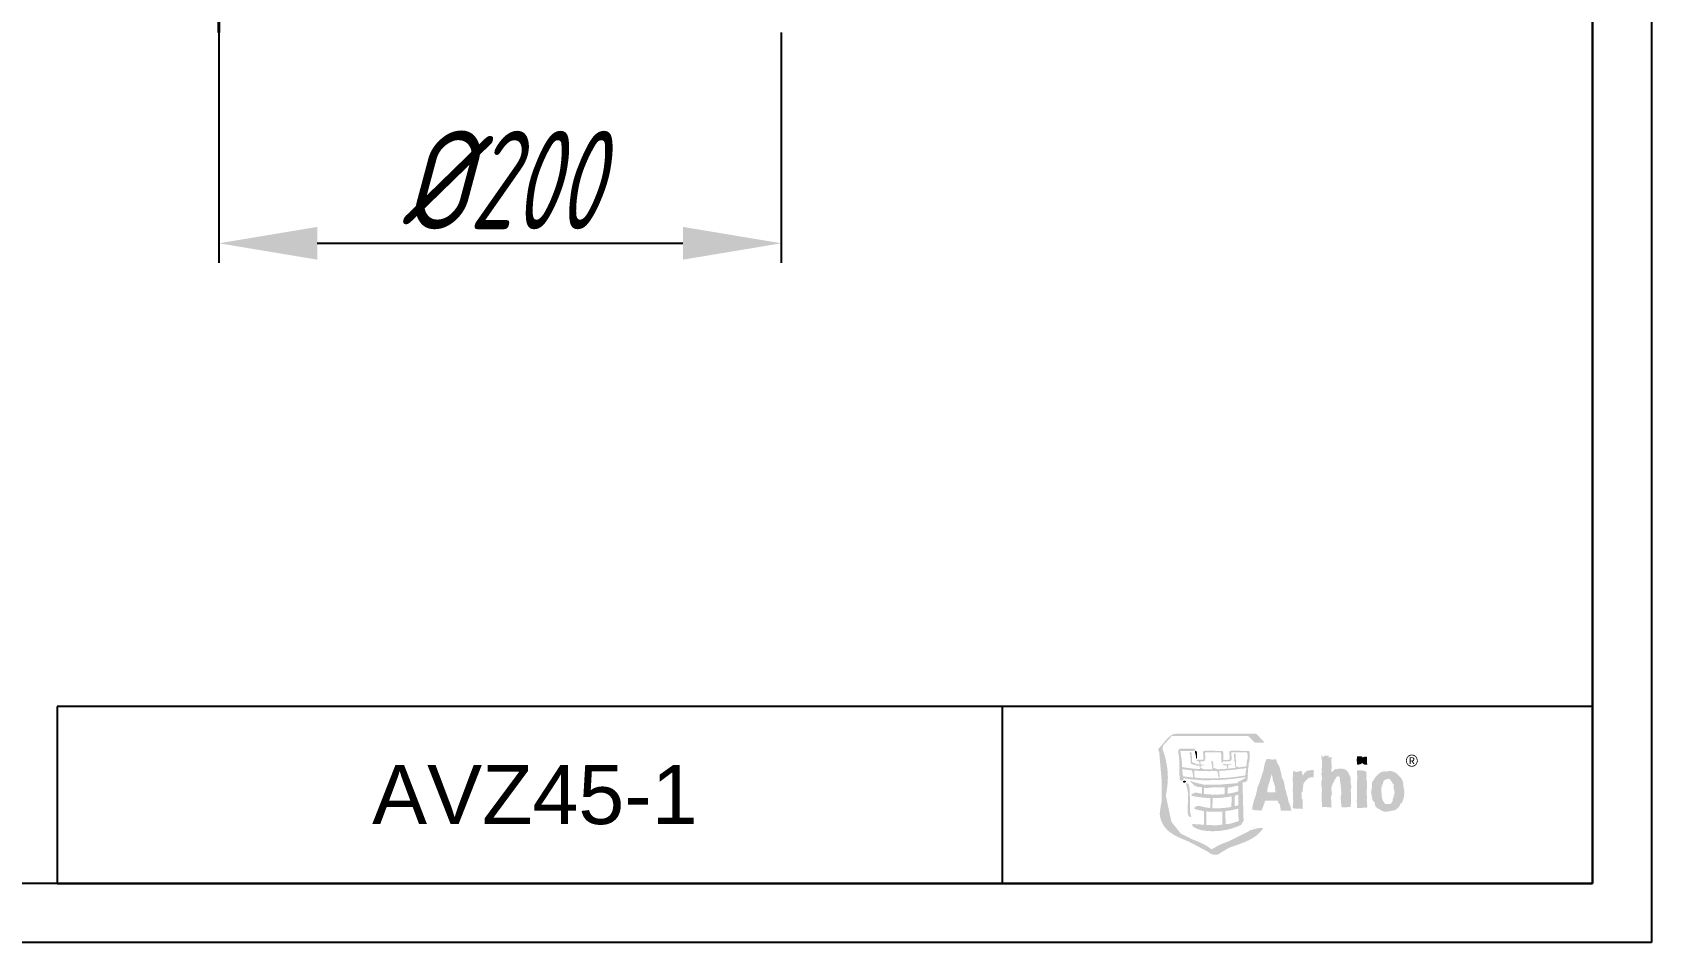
# Model space of a CAD drawing. Header units: millimetres. Extents: x 1054 to 1936, y 80 to 1327.
# Drawn here: x 1360 to 1936, y 80 to 404 of the extents above; entities that cross this region are included whole.
import ezdxf

# ---------------------------------------------------------------- set-up
doc = ezdxf.new("R2010")
doc.units = ezdxf.units.MM
for name, color, linetype, lineweight in [('архио', 252, 'Continuous', 40), ('Размеры', 5, 'Continuous', 9), ('Размеры и Текст', 185, 'Continuous', 9)]:
    doc.layers.add(name, color=color, linetype=linetype, lineweight=lineweight)
doc.styles.add('H100', font='ARIAL.TTF', dxfattribs={"height": 100})
doc.styles.add('SIMPLEX', font='', dxfattribs={"width": 0.8, "oblique": 15})
doc.styles.add('Размер', font='ARIAL.TTF')
doc.styles.get('SIMPLEX').set_extended_font_data('GOST 2.304-81')
doc.dimstyles.new('1K10', dxfattribs={"dimscale": 10, "dimtxt": 3.5, "dimasz": 3.5, "dimexe": 0.7, "dimexo": 0, "dimgap": 0.5, "dimtad": 1, "dimdec": 0, "dimtxsty": 'SIMPLEX', "dimcen": 3.5, "dimadec": 0, "dimazin": 2, "dimtfac": 1, "dimtdec": 0, "dimtmove": 0, "dimatfit": 3, "dimldrblk": 'OPEN', "dimfxl": 1, "dimtolj": 1, "dimtzin": 0, "dimarcsym": 0})

# ---------------------------------------------------------------- blocks, each defined once
blk = doc.blocks.new('*D9')
at = {"layer": 'Defpoints', "color": 0, "transparency": 16777216}
for p in [(1426.04, 403.78), (1626.04, 403.78), (1626.04, 328.78)]:
    blk.add_point(p, dxfattribs=at)
at = {"layer": 'Размеры и Текст', "color": 0, "lineweight": -2, "transparency": 16777216}
for p, q in [((1426.04, 403.78), (1426.04, 321.78)), ((1626.04, 403.78), (1626.04, 321.78)), ((1461.04, 328.78), (1591.04, 328.78))]:
    blk.add_line(p, q, dxfattribs=at)
at = {"layer": 'Размеры и Текст', "color": 0, "transparency": 16777216}
for points in [[(1461.04, 334.61), (1461.04, 322.95), (1426.04, 328.78)], [(1591.04, 334.61), (1591.04, 322.95), (1626.04, 328.78)]]:
    blk.add_solid(points, dxfattribs=at)
at = {"layer": 'Размеры и Текст', "color": 0, "transparency": 16777216, "insert": (1526.04, 351.28), "char_height": 35, "attachment_point": 5, "style": 'SIMPLEX'}
blk.add_mtext('\\A1;{\\fISOCPEUR|b0|i0|c0|p34;%%C}200', dxfattribs=at)
blk = doc.blocks.new('_OPEN')
at = {"color": 0, "linetype": 'ByBlock'}
for p, q in [((-1, 0.167), (0, 0)), ((0, 0), (-1, -0.167)), ((0, 0), (-1, 0))]:
    blk.add_line(p, q, dxfattribs=at)

msp = doc.modelspace()

# ---------------------------------------------------------------- hatches: boundary and pattern name
h = msp.add_hatch(color=256)
edge = h.paths.add_edge_path()
edge.add_arc((1703.36, 142.95), 59.32, 347.70222, 349.82864, ccw=False)
edge.add_arc((1789.08, 123.67), 28.54, 166.54655, 175.66575)
edge.add_arc((1769.66, 126.6), 9.07, 184.88852, 231.81863)
edge.add_arc((1774.02, 132.64), 16.52, 232.88196, 245.48546)
edge.add_arc((1791.26, 169.89), 57.56, 245.25766, 249.06788)
edge.add_arc((1752.1, 67.14), 52.4, 64.53666, 69.21386, ccw=False)
edge.add_arc((1768.12, 100.63), 15.27, 49.42816, 64.77594, ccw=False)
edge.add_arc((1778.42, 112.37), 0.395, 200.32478, 218.00876)
edge.add_arc((1778.71, 112.59), 0.75, 217.69757, 228.54521)
edge.add_arc((1779.3, 113.27), 1.66, 228.85195, 241.61923)
edge.add_arc((1780.24, 114.71), 3.37, 239.1243, 255.0492)
edge.add_arc((1780.5, 115.79), 4.48, 255.46488, 271.34923)
edge.add_arc((1780.6, 113.31), 2, 270.08133, 305.31321)
edge.add_arc((1791.83, 99.03), 16.17, 119.15724, 128.52411, ccw=False)
edge.add_arc((1793.02, 96.34), 19.1, 115.08311, 118.34681, ccw=False)
edge.add_arc((1788.48, 105.85), 8.56, 111.56358, 114.55108, ccw=False)
edge.add_arc((1769.67, 152.5), 41.74, 292.04139, 292.16711)
edge.add_arc((1759.38, 178.13), 69.35, 292.04966, 292.32905)
edge.add_arc((1784.48, 116.89), 3.17, 293.18032, 294.58186)
edge.add_arc((1909.61, -248.07), 382.66, 108.80144, 108.87811, ccw=False)
edge.add_arc((1766.2, 175.31), 64.35, 288.18321, 292.49998)
edge.add_arc((1783.56, 134.04), 19.59, 291.79504, 305.98911)
edge.add_arc((1787.8, 127.08), 11.48, 309.28041, 326.71368)
edge.add_arc((1796.08, 104.56), 16.28, 85.36117, 91.01574)
edge.add_arc((1795.38, 132.79), 11.97, 261.15618, 271.97909, ccw=False)
edge.add_arc((1789.2, 124.09), 5.34, 310.6512, 324.25422, ccw=False)
edge.add_arc((1806.71, 104.11), 21.21, 131.3743, 132.60764)
edge.add_arc((1783.77, 129.37), 12.91, 293.74866, 311.63908, ccw=False)
edge.add_arc((1772.07, 155.7), 41.71, 288.26018, 293.88761, ccw=False)
edge.add_arc((1810.17, 43.19), 77.07, 108.94313, 110.44718)
edge.add_arc((1790.71, 96.34), 20.48, 111.4003, 124.51729)
edge.add_arc((1768.99, 100.68), 16.11, 51.09508, 65.06902)
edge.add_arc((1752.45, 65.59), 54.9, 64.85299, 69.12952)
edge.add_arc((1792.59, 170.64), 57.56, 245.24489, 249.05494, ccw=False)
edge.add_arc((1775.34, 133.4), 16.52, 232.87031, 245.4725, ccw=False)
edge.add_arc((1770.98, 127.36), 9.07, 184.88732, 231.80698, ccw=False)
edge.add_arc((1804.17, 123.54), 42.34, 167.86548, 175.87656, ccw=False)
edge.add_arc((1735.75, 138.78), 27.76, 346.8094, 381.34265)
edge.add_arc((1762.61, 149.36), 1.12, 137.08112, 205.32532, ccw=False)
edge.add_arc((1754.3, 157.54), 10.55, 315.28413, 317.54234)
edge.add_arc((12020.02, -9145.27), 13843.23, 137.809315, 137.817287, ccw=False)
edge.add_arc((-6511.43, 7652.72), 11168.5, 317.808603, 317.820845)
edge.add_line((1764.98, 153.61), (1791.94, 153.61))
edge.add_line((1791.94, 153.61), (1792.07, 153.6))
edge.add_arc((1733.51, 96.01), 82.14, 43.35467, 44.52065, ccw=False)
edge.add_arc((1852.96, 208.79), 82.14, 223.35467, 224.52065)
edge.add_line((1794.39, 151.2), (1797.9, 151.2))
edge.add_arc((1820.39, 173.33), 31.55, 223.11148, 224.54904, ccw=False)
edge.add_arc((1864.88, 214.53), 92.19, 221.53839, 222.90462, ccw=False)
edge.add_arc((1382.3, -215.91), 554.46, 41.7639, 41.79385)
edge.add_arc((1795.13, 153.1), 0.755, 42.69214, 55.25679)
edge.add_arc((1791.07, 149.7), 6.03, 41.83716, 46.63046)
edge.add_arc((1794.04, 152.91), 1.65, 45.28993, 58.82211)
edge.add_arc((1794.69, 153.97), 0.407, 59.48745, 81.87043)
edge.add_arc((1794.3, 136.64), 17.74, 88.56393, 91.40752)
edge.add_line((1793.87, 154.37), (1780.79, 154.37))
edge.add_line((1780.79, 154.37), (1766.46, 154.36))
edge.add_arc((1766.83, 150.39), 3.98, 95.20449, 110.34317)
edge.add_arc((2052.25, -105.74), 387.02, 137.77127, 137.82094, ccw=False)
edge.add_line((1765.67, 154.37), (1765.16, 154.08))
edge.add_arc((-894.18, 4761.63), 5319.92, 299.98223, 299.99223, ccw=False)
edge.add_line((1764.35, 153.61), (1764.47, 153.61))
edge.add_arc((1768.96, 147.2), 7.83, 124.94315, 137.74026)
edge.add_arc((1782.72, 134.58), 26.5, 137.56162, 141.48989)
edge.add_arc((1747.01, 162.79), 19.01, 315.65633, 321.95723, ccw=False)
edge.add_arc((1762.79, 147.14), 3.22, 132.71131, 141.16154)
edge.add_arc((1760.85, 148.71), 0.732, 141.56664, 171.27386)
edge.add_arc((1761.18, 148.73), 1.05, 175.46003, 201.27594)
edge.add_arc((1768.16, 151.34), 8.5, 200.54334, 204.46104)
edge.add_arc((1737.97, 138.51), 24.31, 16.90425, 22.51863, ccw=False)
edge.add_arc((1734.1, 137.91), 28.19, -11.13046, 15.76872, ccw=False)
h = msp.add_hatch(color=256)
h.paths.add_polyline_path([(1768.6, 142.49, -0.074124), (1768.71, 142.49, 0.028962), (1775.03, 141.77), (1774.9, 141.92), (1774.84, 142.98), (1774.35, 142.98), (1773.18, 143.22), (1771.97, 143.56), (1771.69, 143.87), (1771.58, 145.83), (1771.44, 146.82), (1771.33, 147.29), (1771.17, 147.76), (1771.9, 147.76), (1772.08, 146.04), (1772.04, 144.34), (1772.56, 144.07), (1773.14, 143.82), (1774.3, 143.47), (1774.8, 143.41), (1774.73, 143.94), (1774.66, 144.26), (1774.58, 144.5), (1774.3, 144.49), (1773.76, 144.74), (1773.73, 145.02), (1773.94, 145.14), (1774.71, 145.1), (1775.63, 145.08), (1775.98, 145.2), (1776.21, 145.47), (1776.15, 146.4), (1776, 147.81), (1776.09, 148.13), (1776.34, 148.21), (1776.98, 148.35), (1778.67, 148.37), (1780.34, 148.27), (1783.08, 148.17), (1783.25, 147.48), (1783.27, 146.26), (1783.2, 145.08), (1784.96, 145.08), (1785.32, 145.2), (1785.55, 145.47), (1785.48, 146.4), (1785.34, 147.81), (1785.42, 148.13), (1785.67, 148.21), (1786.32, 148.35), (1788, 148.37), (1789.67, 148.27), (1792.42, 148.17), (1792.58, 147.48), (1792.6, 146.26), (1792.48, 144.17), (1792.26, 144.08, -0.040883), (1792.29, 143.51), (1792.24, 143), (1792.01, 141.68), (1791.93, 140.09), (1791.91, 139.61, -0.327709), (1792, 139.47, -0.098794), (1791.97, 139.37, -0.061229), (1791.89, 139.27), (1791.87, 138.61), (1791.8, 138.06), (1791.7, 137.68), (1791.51, 137.43), (1791.26, 137.29), (1790.68, 137.13), (1789.94, 137), (1790.06, 136.85, -0.000169), (1790.18, 132.74, -0.000336), (1790.26, 129.91, -0.00067), (1790.28, 128.98, -0.001326), (1790.29, 128.72, -0.0026), (1790.29, 128.65), (1790.29, 128.63), (1790.29, 125.49, 0.000227), (1790.43, 124.05, -0.000531), (1790.57, 123.69), (1789.58, 121.94), (1789.48, 121.89, -0.155779), (1775.3, 120.08, -0.068645), (1773.1, 120.94, -0.059092), (1772.39, 121.44), (1772.27, 121.55), (1772.26, 122.25), (1772.67, 122.23), (1776.37, 122.01), (1776.41, 126.84, -0.036867), (1773.31, 127.52, -0.045573), (1773.11, 127.59, -0.072028), (1772.98, 127.68, -0.227731), (1772.9, 127.89, -0.090302), (1772.93, 128, -0.058066), (1773.01, 128.11, -0.06748), (1773.26, 128.33, -0.080075), (1773.98, 128.66, -0.049629), (1774.35, 128.73, -0.09146), (1774.66, 128.71, 0.048779), (1778.59, 127.95), (1778.66, 131.48, -0.042806), (1772.26, 132.22, -0.044253), (1772.06, 132.27, -0.073811), (1771.93, 132.35, -0.251992), (1771.85, 132.53, -0.093195), (1771.88, 132.63, -0.065637), (1771.97, 132.76, -0.058615), (1772.21, 132.96, -0.071668), (1772.93, 133.32, -0.044358), (1773.3, 133.41, -0.084534), (1773.61, 133.41, 0.014405), (1775.63, 133.06), (1775.64, 135.31), (1775.44, 135.34), (1774.15, 135.42), (1772.84, 136.01), (1772.69, 136.19), (1772.55, 136.34), (1772.24, 136.68), (1771.86, 136.97), (1771.49, 137.21), (1771.61, 137.37), (1771.76, 137.43), (1772.09, 137.37), (1772.46, 137.21), (1772.84, 137.09), (1776.65, 136.19), (1782.52, 136.31), (1788.1, 136.8), (1788.51, 137.06), (1788.51, 137.32), (1789.1, 137.6), (1789.28, 137.55), (1790.02, 138.02), (1791.01, 138.61), (1791.04, 138.94, -0.044716), (1777.32, 137.85), (1777.13, 137.82), (1775.74, 137.82), (1774.96, 137.93, -0.025947), (1769, 138.54), (1769.03, 138.3), (1768.95, 137.95), (1768.66, 137.73), (1768.09, 137.73), (1767.86, 137.83), (1767.74, 138.07), (1767.59, 140.05), (1767.59, 142.08), (1767.51, 146.1), (1767.41, 146.65), (1767.26, 147.18), (1767.14, 148.31), (1767.36, 148.44), (1767.45, 148.64), (1767.51, 148.88), (1767.7, 149.06), (1772.94, 149.11), (1773.19, 148.88), (1773.19, 148.62), (1773.03, 148.39), (1772.76, 148.19), (1767.93, 148.19), (1768.09, 147.18), (1768.26, 146.2), (1768.49, 144.19)])
h.paths.add_polyline_path([(1781.77, 138.54), (1781.81, 138.67), (1781.93, 139.3), (1781.87, 139.82), (1781.83, 140.68), (1781.68, 141.05), (1781.57, 141.13, 0.02601), (1789.89, 141.97), (1790.41, 141.97), (1790.89, 142.07), (1791.17, 142.18), (1791.38, 142.22), (1791.37, 142.1), (1791.14, 140.36), (1791.08, 139.53, -0.029458)], flags=16)
h.paths.add_polyline_path([(1788.45, 135.95), (1788.51, 135.81), (1788.51, 133.86), (1788.45, 133.84, -0.036386), (1784.78, 133.03), (1784.85, 135.31), (1785.67, 135.3)], flags=16)
h.paths.add_polyline_path([(1788.93, 142.42), (1788.58, 142.5), (1788.14, 142.66), (1787.73, 142.82), (1787.76, 143.88), (1787.56, 147.29), (1786.99, 147.29), (1787.18, 144.66), (1787.27, 144.37), (1787.37, 143.75), (1787.46, 142.53), (1787.67, 142.34), (1787.92, 142.28, -0.00954), (1784.86, 141.95), (1784.89, 142.02), (1785.02, 142.38), (1784.96, 142.68), (1784.92, 143.12), (1785.83, 143.28), (1786.5, 143.5), (1784.5, 143.5), (1784.4, 143.54), (1784.34, 143.5), (1784.23, 143.5), (1783.62, 143.64), (1783.31, 143.66), (1783.06, 143.5), (1783.25, 143.26), (1783.85, 143.09), (1784.3, 143.1), (1784.4, 142.88), (1784.62, 142.28), (1784.67, 141.94, -0.010797), (1781.49, 141.73), (1780.74, 141.89), (1780.16, 142.06), (1779.64, 142.24), (1779.68, 143.41), (1779.5, 144.59), (1778.77, 144.59), (1778.93, 144.27), (1779.04, 143.94), (1779.18, 143.27), (1779.3, 141.92), (1779.57, 141.71), (1779.71, 141.68, -0.012603), (1776.42, 141.71), (1775.85, 141.89), (1775.47, 142.06), (1775.13, 142.24), (1775.14, 142.98), (1775.49, 142.98), (1776.11, 143.13), (1776.73, 143.42), (1775.52, 143.33), (1775.15, 143.37), (1775.16, 143.4), (1775.04, 144.53), (1775.73, 144.53), (1776.09, 144.55), (1776.5, 144.74), (1776.71, 145.02), (1776.82, 145.35), (1776.84, 145.77), (1776.82, 146.2), (1776.73, 147.09), (1776.79, 147.81), (1779.54, 147.74), (1782.29, 147.76), (1782.44, 147.3), (1782.52, 146.83), (1782.54, 145.88), (1782.56, 144.94), (1782.73, 143.99), (1783.14, 144.17), (1783.17, 144.53), (1785.07, 144.53), (1785.42, 144.55), (1785.84, 144.74), (1786.05, 145.02), (1786.15, 145.35), (1786.17, 145.77), (1786.15, 146.2), (1786.07, 147.09), (1786.13, 147.81), (1788.88, 147.74), (1791.63, 147.76), (1791.77, 147.3), (1791.86, 146.83), (1791.88, 145.88), (1791.89, 145.25), (1791.67, 145.25), (1791.43, 142.8, -0.007297)], flags=16)
h.paths.add_polyline_path([(1788.51, 132.68), (1788.51, 128.9, -0.009977), (1787.25, 128.59), (1787.33, 132.36, 0.010834)], flags=16)
h.paths.add_polyline_path([(1786.18, 132.11), (1786.11, 128.37), (1786.11, 128.35, -0.062015), (1779.35, 127.89), (1779.42, 131.47, 0.051735)], flags=16)
h.paths.add_polyline_path([(1783.71, 135.32), (1783.64, 132.88, -0.056424), (1776.38, 132.96), (1776.4, 135.18), (1777.21, 135.05), (1779.92, 135.32), (1782.77, 135.32)], flags=16)
h.paths.add_polyline_path([(1781.58, 138.53, -0.030639), (1773.72, 138.66), (1773.57, 138.7), (1772.93, 138.92), (1772.98, 140.28), (1772.82, 141.28, 0.031686), (1781.14, 141.11), (1781.14, 140.84), (1781.31, 140.17), (1781.54, 139.12)], flags=16)
h.paths.add_polyline_path([(1788.51, 127.73), (1788.51, 126.82, 0.005048), (1788.59, 125.02, 0.006907), (1788.69, 124.17, -0.00011), (1788.77, 123.47, -0.000702), (1788.46, 123.29, 0.000511), (1788.25, 123.17, 0.001188), (1788.2, 123.14), (1788.19, 123.13), (1788.15, 123.12, -0.001047), (1788.08, 123.09, -0.00051), (1787.81, 123.01, -0.000222), (1786.97, 122.75), (1786.53, 122.62, 0.00004), (1786.14, 122.5, 0.000208), (1785.85, 122.41, 0.000359), (1785.79, 122.39), (1785.77, 122.38, -0.000296), (1785.72, 122.38, -0.000097), (1785.61, 122.36, 0.000588), (1784.03, 122.18), (1783.97, 126.84, 0.03222)], flags=16)
h.paths.add_polyline_path([(1782.84, 126.72), (1782.9, 122.05), (1780.54, 121.77), (1780.52, 121.77, 0.000105), (1780.47, 121.77, 0.000092), (1780.26, 121.78, 0.000114), (1779.5, 121.83, 0.0003), (1777.13, 121.97), (1777.17, 126.75, 0.05073)], flags=16)
h.paths.add_polyline_path([(1772.49, 138.77, -0.017018), (1768.89, 139.26), (1768.82, 139.78), (1768.68, 141.24), (1768.64, 141.79, 0.015445), (1772.03, 141.35), (1772.06, 141.29), (1772.2, 140.91), (1772.37, 140.12)], flags=16)
for points in [[(1773.82, 147.74), (1773.67, 148.11), (1773.3, 148.37), (1773.13, 148.17), (1773.13, 147.89), (1773.3, 147.22), (1773.53, 146.16), (1773.61, 145.06), (1773.8, 145.71), (1773.92, 146.34), (1773.86, 146.87)], [(1769.53, 136.97), (1769.8, 137.13), (1769.9, 137.23), (1769.9, 137.39), (1769.65, 137.64), (1769.26, 137.68), (1768.95, 137.53), (1768.92, 137.15), (1769.19, 136.97)], [(1770.44, 134.61), (1770.61, 133.61), (1770.69, 132.52), (1770.65, 130.14), (1770.55, 127.72), (1770.63, 125.47), (1770.88, 125.19), (1771.15, 124.92), (1771.46, 124.76), (1771.86, 124.84), (1771.71, 125.33), (1771.55, 125.83), (1771.4, 126.87), (1771.34, 128.21), (1771.32, 129.76), (1771.34, 131.42), (1771.26, 134.49), (1771.09, 135.69), (1770.82, 136.52), (1770.26, 136.78), (1770.03, 136.66), (1769.97, 136.46), (1770.22, 135.54)]]:
    msp.add_hatch(color=256).paths.add_polyline_path(points)
h = msp.add_hatch(color=256)
edge = h.paths.add_edge_path()
edge.add_arc((1852.17, 114.9), 60.14, 164.32548, 166.98202)
edge.add_arc((1796.54, 128.09), 2.98, 173.09887, 176.87903)
edge.add_arc((1788.1, 128.57), 5.47, 351.05608, 356.70485, ccw=False)
edge.add_arc((1791.72, 128), 1.81, 342.14776, 350.7922, ccw=False)
edge.add_arc((1792.79, 127.65), 0.679, 323.88847, 343.21737, ccw=False)
edge.add_arc((1791.81, 91.01), 36.27, 85.62101, 87.58881, ccw=False)
edge.add_arc((1797.4, 163.93), 36.87, 265.62093, 267.65749)
edge.add_arc((1795.84, 123.35), 3.74, 84.19236, 89.18996, ccw=False)
edge.add_arc((1796.57, 130.58), 3.53, 264.23415, 268.27883)
edge.add_arc((1796.5, 127.89), 0.832, 267.76264, 282.75924)
edge.add_arc((1796.57, 127.49), 0.425, 285.8618, 343.13464)
edge.add_arc((1819.35, 119.36), 23.77, 158.40237, 160.30848, ccw=False)
edge.add_arc((1761.01, 142.37), 38.94, 338.50985, 340.73777)
edge.add_arc((1789.1, 132.56), 9.2, 340.73686, 344.88282)
edge.add_arc((1796.27, 130.69), 1.79, 342.82441, 357.41553)
edge.add_line((1798.05, 130.61), (1800.06, 130.61))
edge.add_arc((1799.47, 100.22), 30.4, 86.20869, 88.86933, ccw=False)
edge.add_line((1801.48, 130.55), (1802.62, 130.55))
edge.add_arc((1804.22, 130.57), 1.6, 180.95125, 235.33032)
edge.add_arc((1810.96, 130.13), 7.7, 186.50401, 193.37046)
edge.add_arc((1786.63, 124.71), 17.23, 7.77484, 12.20794, ccw=False)
edge.add_line((1803.7, 127.04), (1807.48, 127.04))
edge.add_line((1807.48, 127.04), (1807.75, 126.86))
edge.add_arc((1808.66, 128.02), 1.48, 168.23767, 232.08622, ccw=False)
edge.add_arc((1801.44, 126.21), 6.15, 20.14727, 26.86765)
edge.add_arc((1820.73, 135.61), 15.32, 202.79169, 205.62644, ccw=False)
edge.add_arc((1809.78, 131.07), 3.46, 192.15608, 203.62894, ccw=False)
edge.add_arc((1768.89, 122.54), 38.31, 11.74169, 17.59137)
edge.add_arc((1814.91, 136.85), 9.89, 187.4945, 196.04736, ccw=False)
edge.add_arc((1790.07, 133.39), 15.19, 8.23721, 15.20923)
edge.add_arc((1800.07, 136.05), 4.85, 15.86435, 26.17271)
edge.add_arc((1802.16, 137.09), 2.51, 25.94652, 44.0397)
edge.add_arc((1804.77, 139.11), 0.848, 177.27152, 198.95836, ccw=False)
edge.add_arc((1807.19, 139.1), 3.27, 170.44001, 179.17227, ccw=False)
edge.add_arc((1799.68, 139.01), 4.33, 8.45317, 19.87278)
edge.add_arc((1811.33, 143.06), 8, 189.05119, 198.84966, ccw=False)
edge.add_arc((1799.67, 141.07), 3.83, 11.08933, 35.50799)
edge.add_arc((1806.2, 145.63), 4.14, 184.7611, 214.42087, ccw=False)
edge.add_line((1802.08, 145.29), (1800.99, 145.29))
edge.add_arc((1800.92, 145.29), 0.0703, 324.02307, 359.18131, ccw=False)
edge.add_arc((1800.88, 145.33), 0.131, 299.27537, 322.80978, ccw=False)
edge.add_arc((1800.72, 145.62), 0.466, 277.3217, 298.18543, ccw=False)
edge.add_arc((1800.5, 146.87), 1.74, 270.3314, 279.22135, ccw=False)
edge.add_arc((1800.52, 145.53), 0.392, 247.61261, 269.38076, ccw=False)
edge.add_arc((1798.93, 141.47), 3.97, 68.80972, 72.94491)
edge.add_arc((1799.75, 144.25), 1.07, 71.35619, 87.85095)
edge.add_arc((1800.01, 167.89), 22.57, 267.65561, 269.44134, ccw=False)
edge.add_arc((1798.45, 130.3), 15.05, 87.57134, 89.3528)
edge.add_arc((1797.52, 145.38), 1.1, 333.81367, 358.1723, ccw=False)
edge.add_arc((1795.99, 146.09), 2.79, 321.47438, 334.57897, ccw=False)
edge.add_arc((1806.06, 141.33), 8.44, 158.98777, 175.9445)
edge.add_arc((1794.41, 142.38), 3.26, 343.94773, 352.01396, ccw=False)
edge.add_arc((1801.3, 140.43), 3.9, 164.42707, 165.8357)
edge.add_arc((1812.37, 136.3), 15.7, 161.12028, 164.82371)
edge.add_arc((1728.8, 160.17), 71.21, 341.45297, 343.8942, ccw=False)
edge.add_arc((1783.3, 141.81), 13.7, 336.27123, 341.75695, ccw=False)
edge.add_arc((1793.24, 137.42), 2.84, 327.77171, 336.5608, ccw=False)
edge.add_arc((1795.01, 136.31), 0.746, 316.43827, 327.58341, ccw=False)
edge.add_arc((1795.34, 136), 0.296, 305.22549, 315.6384, ccw=False)
edge.add_arc((1795.43, 135.88), 0.143, 287.85492, 305.0387, ccw=False)
edge.add_arc((1792.35, 135.45), 3.14, -11.46756, 5.40696, ccw=False)
edge.add_arc((1789.7, 135.95), 5.83, 337.321, 348.86263, ccw=False)
edge.add_arc((1803.17, 131.12), 8.49, 162.30452, 168.09496)
edge.add_arc((1776.16, 137.16), 19.19, 343.59203, 347.07238, ccw=False)
edge.add_arc((1791.63, 132.59), 3.05, 335.69437, 343.97779, ccw=False)
edge.add_arc((1793.8, 131.6), 0.673, 323.43096, 335.86227, ccw=False)
edge.add_arc((1794.17, 131.34), 0.219, 309.2515, 322.7896, ccw=False)
edge.add_arc((1794.25, 131.24), 0.0908, 284.5428, 309.48599, ccw=False)
edge = h.paths.add_edge_path(flags=16)
edge.add_arc((1803.22, 136.92), 3.58, 165.68723, 181.51258, ccw=False)
edge.add_arc((1808.46, 135.49), 9.01, 159.24456, 165.16788, ccw=False)
edge.add_arc((1782.97, 144.91), 18.17, 339.96733, 341.35595)
edge.add_arc((1798.8, 139.77), 1.53, 334.28731, 353.63469)
edge.add_arc((1797.36, 139.93), 2.99, 353.66438, 364.90184)
edge.add_arc((1799.44, 139.31), 1.25, 21.23491, 44.32325, ccw=False)
edge.add_arc((1791.24, 137.9), 9.55, 3.62011, 11.23143, ccw=False)
edge.add_arc((1812.8, 139.46), 12.07, 184.52359, 188.843)
edge.add_arc((1796.59, 134.84), 5.09, 26.86769, 32.81135, ccw=False)
edge.add_arc((1799.98, 136.5), 1.33, 14.05302, 29.09243, ccw=False)
edge.add_arc((1792.31, 133.64), 9.5, 2.35202, 19.55888, ccw=False)
edge.add_arc((1800.41, 133.97), 1.39, -11.42172, 2.5629, ccw=False)
edge.add_arc((1801.48, 133.76), 0.312, 336.98564, 346.52553, ccw=False)
edge.add_arc((1801.63, 133.7), 0.148, 321.45274, 337.2632, ccw=False)
edge.add_arc((1801.68, 133.65), 0.0747, 271.17711, 321.4232, ccw=False)
edge.add_line((1801.69, 133.58), (1799.1, 133.58))
edge.add_line((1799.1, 133.58), (1798.83, 133.7))
edge.add_line((1798.83, 133.7), (1798.83, 133.97))
edge.add_arc((1805.25, 133.95), 6.42, 164.40279, 179.83137, ccw=False)
edge.add_arc((1802.96, 134.65), 4.02, 154.53951, 165.22077, ccw=False)
edge.add_arc((1801.03, 135.56), 1.89, 145.09974, 154.27958, ccw=False)
edge.add_arc((1800.21, 136.14), 0.889, 129.80784, 145.58294, ccw=False)
h = msp.add_hatch(color=256)
edge = h.paths.add_edge_path()
edge.add_arc((1792.54, 129.72), 29.07, 1.2237, 3.53354)
edge.add_arc((1817.85, 131.3), 3.71, 3.25717, 8.15775)
edge.add_arc((1820.82, 131.73), 0.704, 8.0253, 15.50431)
edge.add_arc((1821.31, 131.86), 0.197, 15.75477, 24.43018)
edge.add_line((1821.49, 131.94), (1821.48, 131.96))
edge.add_line((1821.48, 131.96), (1821.87, 132.89))
edge.add_line((1821.87, 132.89), (1821.87, 132.91))
edge.add_arc((1820.88, 132.85), 0.995, 3.17134, 6.54061)
edge.add_arc((1813.75, 132.08), 8.17, 6.22752, 7.76133)
edge.add_arc((1769.2, 126.14), 53.11, 7.62191, 8.35419)
edge.add_arc((1663.65, 110.92), 159.75, 8.25404, 8.61183)
edge.add_arc((1823.33, 134.76), 1.74, 164.47348, 177.25504, ccw=False)
edge.add_arc((1830.56, 133.13), 9.14, 162.69543, 166.76678, ccw=False)
edge.add_arc((1835.32, 131.74), 14.1, 156.13049, 163.03899, ccw=False)
edge.add_arc((1827.86, 135.24), 5.86, 142.28652, 157.94933, ccw=False)
edge.add_arc((1824.31, 138), 1.37, 118.98797, 142.74214, ccw=False)
edge.add_arc((1823.93, 138.57), 0.679, 88.47822, 114.40948, ccw=False)
edge.add_arc((1824, 136.27), 2.98, 86.35696, 91.12152, ccw=False)
edge.add_arc((1824.15, 138.48), 0.773, 69.99674, 86.80232, ccw=False)
edge.add_arc((1824.27, 138.81), 0.416, 39.24869, 69.10429, ccw=False)
edge.add_arc((1824.13, 138.74), 0.565, 9.51325, 36.78111, ccw=False)
edge.add_arc((1806.41, 134.27), 18.84, -2.56672, 14.0037, ccw=False)
edge.add_arc((1823.85, 133.18), 1.41, -9.62905, 10.24005, ccw=False)
edge.add_arc((1821.61, 133.61), 3.68, 342.1825, 349.55057, ccw=False)
edge.add_arc((1827.99, 131.51), 3.03, 161.31423, 177.85239)
edge.add_line((1824.96, 131.63), (1824.96, 131.57))
edge.add_arc((1809.93, 128.39), 15.36, -0.80063, 11.93582, ccw=False)
edge.add_arc((1825.08, 166.33), 38.15, 270.31748, 275.10198)
edge.add_arc((1831.46, 128.74), 3.02, 175.37361, 187.8763, ccw=False)
edge.add_arc((1830.16, 128.84), 1.71, 156.23175, 175.16952, ccw=False)
edge.add_line((1828.59, 129.53), (1828.59, 133.43))
edge.add_arc((1830.6, 134.12), 2.12, 181.50178, 198.89292, ccw=False)
edge.add_arc((1830.66, 134.25), 2.19, 174.31718, 185.06232, ccw=False)
edge.add_arc((1829.51, 134.3), 1.04, 150.79689, 170.37758, ccw=False)
edge.add_arc((1827.49, 135.39), 1.26, 332.33564, 359.6219)
edge.add_line((1828.75, 135.38), (1828.75, 135.59))
edge.add_arc((1822.53, 134.61), 6.3, 8.97214, 19.12201)
edge.add_arc((1848.88, 137.68), 20.43, 177.17789, 182.82211, ccw=False)
edge.add_arc((1828.25, 138.67), 0.222, 2.96723, 17.44281)
edge.add_arc((1827.08, 138.36), 1.43, 15.10097, 19.16138)
edge.add_arc((1822.63, 136.82), 6.14, 19.13845, 22.33677)
edge.add_arc((1801.88, 128.34), 28.56, 22.24815, 24.75993)
edge.add_arc((1825.28, 139.19), 2.77, 23.81085, 90.37462)
edge.add_arc((1825.11, 119.84), 22.12, 89.59758, 91.12349)
edge.add_arc((1824.71, 139.66), 2.3, 90.94864, 95.10855)
edge.add_arc((1824.56, 141.4), 0.541, 95.18229, 100.78969)
edge.add_arc((1824.48, 141.81), 0.132, 99.41402, 114.2014)
edge.add_arc((1824.46, 139.83), 2.1, 91.10301, 109.50227)
edge.add_arc((1823.36, 145.44), 3.65, 263.62913, 276.37087, ccw=False)
edge.add_line((1822.95, 141.81), (1822.02, 140.84))
edge.add_line((1822.02, 140.84), (1821.66, 140.84))
edge.add_arc((1839.7, 140.66), 18.04, 175.84328, 179.42234, ccw=False)
edge.add_arc((1805.15, 143.19), 16.6, 355.7938, 359.37225)
edge.add_line((1821.75, 143.01), (1821.75, 143.34))
edge.add_arc((1819.1, 143.29), 2.65, 0.91966, 12.48331)
edge.add_arc((1824.52, 144.56), 2.91, 171.23598, 193.71048, ccw=False)
edge.add_arc((1816.54, 146.07), 5.21, 348.07944, 358.85685)
edge.add_arc((1821.57, 145.98), 0.185, 358.08979, 373.35366)
edge.add_arc((1821.67, 146), 0.0763, 14.16079, 39.06686)
edge.add_arc((1821.69, 146.01), 0.0587, 40.95152, 68.98187)
edge.add_arc((1821.68, 145.98), 0.0895, 70.09039, 89.98707)
edge.add_arc((1821.68, 145.81), 0.258, 91.23444, 108.73092)
edge.add_arc((1822.01, 144.74), 1.38, 107.38274, 111.34163)
edge.add_arc((1820.99, 147.36), 1.43, 287.31453, 291.32228, ccw=False)
edge.add_arc((1821.32, 146.28), 0.302, 271.90178, 288.365, ccw=False)
edge.add_arc((1821, 149.04), 3.08, 267.77505, 276.16483, ccw=False)
edge.add_arc((1820.91, 147.03), 1.06, 248.33189, 268.2519, ccw=False)
edge.add_line((1820.52, 146.04), (1820.52, 146.31))
edge.add_line((1820.52, 146.31), (1821.06, 146.31))
edge.add_arc((1820.54, 145.81), 0.724, 43.92937, 79.50716)
edge.add_arc((1833.13, 379.97), 233.79, 266.90095, 266.94546, ccw=False)
edge.add_arc((1818.84, 119.85), 26.73, 86.4559, 89.54493)
edge.add_line((1819.05, 146.58), (1819.05, 146.25))
edge.add_arc((1819.06, 145.67), 0.573, 90.76039, 106.78734)
edge.add_arc((1819.33, 144.79), 1.5, 107.02649, 112.72339)
edge.add_arc((1818.42, 146.93), 0.825, 283.97172, 293.90592, ccw=False)
edge.add_arc((1818.57, 146.33), 0.211, 266.71847, 282.74912, ccw=False)
edge.add_arc((1818.57, 146.25), 0.129, 241.54991, 265.92771, ccw=False)
edge.add_arc((1818.58, 146.27), 0.153, 216.41771, 239.83217, ccw=False)
edge.add_arc((1818.71, 146.36), 0.313, 200.77466, 216.11658, ccw=False)
edge.add_arc((1819.45, 146.62), 1.1, 185.50849, 199.80402, ccw=False)
edge.add_arc((1818.13, 146.35), 0.285, 35.33708, 91.53282)
edge.add_arc((1820.39, 146.31), 2.3, 171.74393, 188.25608)
edge.add_arc((1819.08, 146.12), 0.97, 188.23786, 197.9925)
edge.add_arc((1823.28, 147.41), 5.36, 197.26301, 199.47092)
edge.add_arc((1816.38, 144.88), 1.98, -11.64869, 21.88362, ccw=False)
edge.add_arc((1820.41, 143.92), 2.16, 164.87226, 192.90374)
edge.add_arc((1816.13, 142.82), 2.26, -6.41472, 15.84991, ccw=False)
edge.add_arc((1817.81, 142.63), 0.572, 327.15511, 353.33484, ccw=False)
edge.add_arc((1818.01, 142.51), 0.335, 288.40868, 324.89072, ccw=False)
edge.add_arc((1816.86, 141.31), 1.54, -22.22255, 35.09699, ccw=False)
edge.add_arc((1819.7, 140.02), 1.58, 153.53168, 178.28717)
edge.add_arc((1822, 140.26), 3.89, 182.77147, 197.98198)
edge.add_arc((1816.48, 138.57), 1.89, -19.21231, 15.07201, ccw=False)
edge.add_arc((1820.92, 137.05), 2.8, 161.35901, 173.73444)
edge.add_arc((1826.52, 136.78), 8.41, 176.0598, 182.44727)
edge.add_arc((1826.77, 136.4), 8.65, 179.899, 193.4422)
edge.add_arc((1816.88, 134.46), 1.48, 343.06085, 357.51197, ccw=False)
edge.add_arc((1819.54, 133.64), 1.3, 162.74791, 177.19496)
edge.add_line((1818.24, 133.7), (1818.24, 130.22))
edge.add_arc((1817.59, 129.78), 0.785, 9.26363, 34.15415, ccw=False)
edge.add_arc((1815.93, 129.43), 2.48, 1.00517, 10.96979, ccw=False)
edge.add_arc((1809.55, 129.35), 8.86, -5.1055, 0.82054, ccw=False)
edge.add_arc((1834.93, 127.31), 16.6, 175.70208, 176.50411)
edge.add_line((1818.36, 128.33), (1821.87, 128.18))
edge.add_line((1821.87, 128.18), (1821.6, 128.72))
edge.add_arc((1807.17, 129.53), 14.45, 356.78515, 363.21485)
h = msp.add_hatch(color=256)
edge = h.paths.add_edge_path()
edge.add_arc((1831.35, 140.39), 5.98, 78.41424, 91.42925)
edge.add_line((1831.21, 146.37), (1830.82, 146.37))
edge.add_arc((1839.34, 144.93), 8.65, 170.42242, 179.41565)
edge.add_line((1830.7, 145.02), (1830.7, 144.75))
edge.add_arc((1834.22, 144.88), 3.53, 182.09977, 191.02015)
edge.add_arc((1825.45, 143.23), 5.39, 1.48205, 10.41159, ccw=False)
edge.add_arc((1830.85, 146.98), 3.61, 269.94531, 286.788)
edge.add_arc((1831.42, 145.2), 1.75, 285.59269, 301.19178)
edge.add_arc((1831.95, 144.32), 0.721, 301.72544, 316.88849)
edge.add_arc((1832.2, 144.08), 0.373, 316.76234, 341.60103)
edge.add_arc((1832.53, 143.28), 0.683, 52.72122, 87.41734, ccw=False)
edge.add_arc((1831.76, 142.23), 1.98, 35.90789, 53.57399, ccw=False)
edge.add_line((1833.37, 143.4), (1834.33, 143.4))
edge.add_arc((1834.32, 143.52), 0.122, 271.64075, 353.6935)
edge.add_arc((1834.19, 143.54), 0.261, 352.34253, 381.60278)
edge.add_arc((1833.81, 143.37), 0.674, 23.22232, 35.41212)
edge.add_arc((1835.26, 144.29), 1.04, 206.93384, 210.50676, ccw=False)
edge.add_line((1834.33, 143.82), (1834.33, 145.98))
edge.add_line((1834.33, 145.98), (1834.18, 146.25))
edge.add_line((1834.18, 146.25), (1833.85, 146.25))
edge.add_arc((1833.86, 145.32), 0.93, 90.84545, 108.9972)
edge.add_arc((1834.42, 143.72), 2.63, 109.26153, 115.51625)
edge.add_arc((1832.59, 147.46), 1.54, 282.84973, 297.11003, ccw=False)
edge.add_arc((1832.84, 146.39), 0.441, 252.67673, 282.90691, ccw=False)
edge.add_arc((1832.77, 146.16), 0.206, 208.27758, 250.0535, ccw=False)
edge.add_arc((1832.95, 146.23), 0.392, 177.31444, 205.23604, ccw=False)
h = msp.add_hatch(color=256)
edge = h.paths.add_edge_path()
edge.add_arc((1804.12, 132.54), 3.96, 349.88003, 357.21507, ccw=False)
edge.add_arc((1829, 129.03), 21.16, 172.35629, 173.51425)
edge.add_arc((1810.74, 131.1), 2.79, 173.32068, 176.37427)
edge.add_arc((1808.42, 131.24), 0.467, 176.11147, 181.58703)
edge.add_line((1807.96, 131.23), (1807.96, 131.21))
edge.add_arc((1810.12, 131.19), 2.16, 179.59404, 200.3604)
edge.add_arc((1807.15, 130.07), 1.02, 19.49309, 21.19242, ccw=False)
edge.add_line((1808.11, 130.41), (1808.11, 130.4))
edge.add_arc((1805.34, 130.35), 2.77, -6.23112, 1.0814, ccw=False)
edge.add_arc((1796.87, 131.09), 11.27, 350.99233, 354.662, ccw=False)
edge.add_arc((1814.58, 128.34), 6.65, 171.47682, 180.29129)
edge.add_arc((1812.69, 128.29), 4.76, 179.73174, 183.19964)
edge.add_arc((1808.58, 128.05), 0.647, 182.91086, 189.93804)
edge.add_arc((1808.09, 127.97), 0.148, 190.03035, 199.47645)
edge.add_line((1807.95, 127.92), (1807.96, 127.91))
edge.add_line((1807.96, 127.91), (1808.35, 127.79))
edge.add_line((1808.35, 127.79), (1811.47, 127.64))
edge.add_arc((1815.88, 128.85), 4.57, 166.45976, 195.34537, ccw=False)
edge.add_arc((1738.46, 147.55), 75.08, 346.41974, 346.53705)
edge.add_line((1811.47, 130.07), (1811.47, 131.15))
edge.add_arc((1811.41, 131.18), 0.0716, 310.30452, 332.04086, ccw=False)
edge.add_arc((1811.37, 131.23), 0.134, 296.13387, 310.32047, ccw=False)
edge.add_arc((1811.28, 131.42), 0.348, 280.31764, 295.36159, ccw=False)
edge.add_arc((1811.09, 132.47), 1.41, 268.52495, 280.27959, ccw=False)
edge.add_line((1811.05, 131.06), (1811.05, 133.58))
edge.add_arc((1811.08, 133.83), 0.25, 262.38839, 301.15803)
edge.add_arc((1811.01, 133.92), 0.371, 304.15382, 334.33924)
edge.add_arc((1810.46, 134.2), 0.988, 333.52791, 349.41892)
edge.add_arc((1809.03, 134.5), 2.45, 348.75242, 357.52644)
edge.add_arc((1808.76, 134.52), 2.72, 357.35291, 365.07413)
edge.add_arc((1816.84, 135.16), 5.39, 175.49718, 184.326, ccw=False)
edge.add_arc((1813.07, 135.5), 1.61, 145.79504, 176.76115, ccw=False)
edge.add_arc((1809.72, 136.7), 2.04, 351.49336, 362.23518)
edge.add_arc((1813.58, 136.75), 1.81, 135.48047, 178.95593, ccw=False)
edge.add_arc((1814.34, 136.25), 2.71, 104.3957, 139.25228, ccw=False)
edge.add_arc((1814.23, 136.88), 2.08, 85.74964, 105.6926, ccw=False)
edge.add_arc((1814.23, 138.05), 0.918, 69.42205, 80.45537, ccw=False)
edge.add_arc((1815, 140.28), 1.45, 252.04021, 273.34271)
edge.add_arc((1815.02, 140.12), 1.29, 272.81536, 278.62801)
edge.add_arc((1815.15, 139.29), 0.446, 277.99542, 290.0894)
edge.add_arc((1815.26, 139), 0.136, 288.7686, 315.67762)
edge.add_arc((1815.3, 138.95), 0.0698, 318.3895, 359.87428)
edge.add_line((1815.37, 138.95), (1815.37, 141.45))
edge.add_arc((1815.07, 134.14), 7.31, 87.61602, 103.98408)
edge.add_arc((1813.83, 139.13), 2.17, 104.19457, 155.43312)
edge.add_arc((1808.59, 141.33), 3.52, 330.57225, 338.35422, ccw=False)
edge.add_arc((1810.67, 140.17), 1.14, 321.78907, 330.16447, ccw=False)
edge.add_arc((1811.16, 139.78), 0.51, 307.72936, 322.12018, ccw=False)
edge.add_arc((1813.73, 139.86), 2.31, 185.92548, 192.03796, ccw=False)
edge.add_arc((1803.84, 138.68), 7.65, 7.06185, 12.77152)
edge.add_arc((1808.76, 139.78), 2.61, 12.97889, 21.68677)
edge.add_arc((1810.31, 140.42), 0.934, 20.43597, 40.72827)
edge.add_arc((1810.76, 140.81), 0.331, 40.41134, 85.74505)
edge.add_arc((1810.77, 140.02), 1.12, 89.1589, 103.29221)
edge.add_arc((1811.14, 138.74), 2.46, 104.67269, 116.77679)
edge.add_arc((1809.03, 142.85), 2.17, 275.39467, 297.52234, ccw=False)
edge.add_arc((1809.18, 141.34), 0.647, 261.77033, 274.77915, ccw=False)
edge.add_arc((1809.13, 140.93), 0.237, 223.94529, 259.68097, ccw=False)
edge.add_arc((1809.43, 141.2), 0.635, 216.50056, 222.48196, ccw=False)
edge.add_arc((1808.56, 140.54), 0.452, 38.34911, 85.46888)
edge.add_arc((1808.45, 139.48), 1.51, 84.50482, 101.70444)
edge.add_arc((1808.23, 140.51), 0.46, 100.34091, 116.35627)
edge.add_arc((1808.1, 140.77), 0.173, 117.18804, 132.18368)
edge.add_arc((1808.05, 140.83), 0.0901, 132.17491, 155.13738)
edge.add_line((1807.97, 140.87), (1807.96, 140.86))
edge.add_line((1807.96, 140.86), (1807.96, 140.83))
edge.add_arc((1808.46, 140.84), 0.501, 181.30202, 190.19639)
edge.add_arc((1808.84, 140.94), 0.888, 191.85855, 201.13054)
edge.add_arc((1805.93, 139.91), 2.19, -20.7289, 18.75969, ccw=False)
edge.add_arc((1809.95, 138.38), 2.1, 158.8704, 196.04095)
edge.add_arc((1803.2, 136.54), 4.89, -8.38178, 14.91185, ccw=False)
edge.add_arc((1820.4, 134.24), 12.47, 172.7083, 188.7376)
h = msp.add_hatch(color=256)
edge = h.paths.add_edge_path()
edge.add_arc((1834.53, 62.71), 65.3, 92.93481, 93.26083, ccw=False)
edge.add_arc((1828.72, 178.44), 50.58, 272.79773, 274.96677)
edge.add_arc((1833.71, 120.07), 8.01, 85.5913, 94.4087, ccw=False)
edge.add_arc((1830.91, 128.73), 3.49, 348.81654, 373.19146)
edge.add_arc((1839.66, 130.69), 5.48, 180.78865, 192.26958, ccw=False)
edge.add_arc((1835.55, 130.54), 1.37, 162.83865, 176.88285, ccw=False)
edge.add_arc((1831.74, 131.65), 2.59, 344.25545, 354.15646)
edge.add_arc((1832.59, 131.54), 1.74, 355.05518, 364.23124)
edge.add_arc((1789.64, 128.09), 44.83, 4.57946, 5.39477)
edge.add_arc((1899.62, 138.5), 65.65, 184.24208, 185.41824, ccw=False)
edge.add_arc((1837.72, 134), 3.59, 179.382, 185.6363, ccw=False)
edge.add_line((1834.14, 134.04), (1834.15, 134.06))
edge.add_line((1834.15, 134.06), (1834.16, 134.04))
edge.add_arc((1833.09, 133.74), 1.11, 11.78045, 15.52566, ccw=False)
edge.add_arc((1829.88, 135.12), 4.44, 345.01483, 359.11817)
edge.add_line((1834.33, 135.05), (1834.33, 136.46))
edge.add_arc((1824.1, 136.12), 10.24, 1.93361, 10.8082)
edge.add_arc((1841.36, 139.36), 7.33, 185.05958, 190.44503, ccw=False)
edge.add_arc((1835.57, 138.79), 1.51, 167.98799, 182.71776, ccw=False)
edge.add_arc((1836.21, 138.65), 2.17, 144.40638, 167.86185, ccw=False)
edge.add_arc((1838.74, 142.28), 4.9, 199.02011, 208.87364, ccw=False)
edge.add_arc((1835.36, 141.11), 1.33, 187.37573, 198.77224, ccw=False)
edge.add_arc((1834.45, 141), 0.41, 164.13843, 188.81229, ccw=False)
edge.add_arc((1837.72, 181.82), 40.87, 263.39715, 264.86281, ccw=False)
edge.add_arc((1830.46, 121.7), 19.69, 82.54094, 88.88325)
edge.add_arc((1829.17, 141.44), 1.68, 343.25974, 357.97624, ccw=False)
edge.add_arc((1832.95, 140.45), 2.23, 166.70864, 196.51769)
edge.add_arc((1826.91, 138.68), 4.06, 2.53225, 16.19477, ccw=False)
edge.add_arc((1829.56, 138.86), 1.41, 341.76927, 359.96868, ccw=False)
edge.add_arc((1832.2, 137.96), 1.39, 160.46671, 177.2687)
edge.add_line((1830.82, 138.02), (1830.82, 131.42))
edge.add_arc((1831.2, 131.2), 0.447, 150.35628, 165.00116)
edge.add_arc((1831.94, 130.99), 1.21, 164.3386, 171.78567)
edge.add_arc((1834.65, 130.61), 3.95, 172.05191, 178.69358)
edge.add_arc((1838.07, 130.44), 7.38, 177.93268, 186.52318)
edge.add_arc((1819.51, 128.22), 11.32, 3.64784, 6.99958, ccw=False)
edge.add_arc((1829.39, 128.8), 1.42, -11.61498, 5.65024, ccw=False)
edge.add_arc((1832.91, 127.9), 2.21, 163.97498, 174.22163)
edge.add_arc((1831.29, 128.08), 0.577, 175.64169, 184.29764)
edge.add_arc((1830.96, 128.06), 0.248, 183.7192, 200.34462)
edge.add_arc((1830.82, 128), 0.0988, 200.63024, 268.64597)
h = msp.add_hatch(color=256)
edge = h.paths.add_edge_path()
edge.add_arc((1836.48, 130.03), 0.428, 65.08873, 89.49511, ccw=False)
edge.add_arc((1836.39, 129.85), 0.632, 34.28421, 63.86726, ccw=False)
edge.add_arc((1835.66, 129.37), 1.5, 12.16292, 33.86861, ccw=False)
edge.add_arc((1832.9, 128.72), 4.34, -0.03496, 12.86841, ccw=False)
edge.add_arc((1838.15, 129.03), 0.962, 198.80948, 225.70988)
edge.add_arc((1839.38, 130.22), 2.67, 224.60435, 236.61343)
edge.add_arc((1843.8, 137.05), 10.81, 236.96878, 243.84912)
edge.add_arc((1831.72, 112.96), 16.14, 60.64114, 63.03458, ccw=False)
edge.add_arc((1838.46, 124.84), 2.48, 49.93654, 61.87298, ccw=False)
edge.add_line((1840.06, 126.73), (1841.8, 126.62))
edge.add_line((1841.8, 126.62), (1841.81, 126.75))
edge.add_line((1841.81, 126.75), (1841.82, 126.76))
edge.add_arc((1841.92, 126.62), 0.177, 106.87167, 124.29439, ccw=False)
edge.add_arc((1842.15, 125.88), 0.951, 96.4795, 107.28842, ccw=False)
edge.add_arc((1842.72, 121.48), 5.38, 91.25121, 97.21355, ccw=False)
edge.add_arc((1843.08, 117.17), 9.71, 86.36663, 92.81759, ccw=False)
edge.add_arc((1856.28, 107.27), 23.28, 121.24672, 122.72626, ccw=False)
edge.add_arc((1840.89, 133.15), 6.83, 299.00985, 312.19872)
edge.add_arc((1843.99, 129.63), 2.15, 313.92414, 353.93673)
edge.add_arc((1846.44, 129.23), 0.364, 131.68416, 150.05188, ccw=False)
edge.add_arc((1846.35, 129.32), 0.238, 106.69169, 130.8813, ccw=False)
edge.add_arc((1846.36, 129.27), 0.286, 84.34345, 105.45207, ccw=False)
edge.add_arc((1846.34, 129.01), 0.549, 70.96992, 84.27604, ccw=False)
edge.add_arc((1840.37, 133.3), 7.21, 328.46753, 350.26166)
edge.add_arc((1851.21, 131.92), 3.74, 169.14693, 177.61191, ccw=False)
edge.add_arc((1839.45, 134.01), 8.2, 350.31367, 357.45291)
edge.add_arc((1845.2, 133.73), 2.45, 357.85107, 369.23741)
edge.add_arc((1846.65, 133.99), 0.978, 8.31858, 32.46077)
edge.add_arc((1855.59, 137.02), 8.5, 194.52642, 197.20463, ccw=False)
edge.add_arc((1848.35, 135.18), 1.03, 182.4616, 196.44948, ccw=False)
edge.add_arc((1840.83, 135.05), 6.5, 0.77338, 5.21718)
edge.add_arc((1841.11, 135.19), 6.21, 4.23195, 7.55865)
edge.add_arc((1845.71, 135.83), 1.56, 6.19401, 16.6657)
edge.add_arc((1847.59, 136.4), 0.403, 185.35495, 197.5877, ccw=False)
edge.add_arc((1848.24, 136.48), 1.06, 179.56273, 185.96309, ccw=False)
edge.add_arc((1850.2, 136.45), 3.02, 172.92756, 179.34152, ccw=False)
edge.add_arc((1842.52, 135.89), 4.77, 11.24594, 54.2191)
edge.add_arc((1846.02, 140.88), 1.32, 223.76735, 237.73945, ccw=False)
edge.add_arc((1847.6, 142.46), 3.56, 217.30868, 224.5042, ccw=False)
edge.add_arc((1842.21, 136.66), 4.46, 54.8954, 90.60991)
edge.add_arc((1842.21, 139.85), 1.26, 92.27615, 108.93293)
edge.add_arc((1843.3, 136.22), 5.05, 107.3098, 113.85901)
edge.add_arc((1841.21, 141.25), 0.407, 255.6208, 276.91468, ccw=False)
edge.add_arc((1841.46, 142.19), 1.38, 248.60565, 255.36882, ccw=False)
edge.add_arc((1840.49, 139.78), 1.22, 67.71631, 87.83609)
edge.add_arc((1840.59, 138.39), 2.6, 91.07421, 120.27965)
edge.add_arc((1842, 135.74), 5.61, 119.03354, 133.55363)
edge.add_arc((1842.82, 134.72), 6.91, 132.64247, 142.9248)
edge.add_arc((1840, 136.83), 3.39, 142.61786, 149.9757)
edge.add_arc((1838.11, 137.92), 1.21, 150.09009, 157.21217)
edge.add_arc((1837.29, 138.25), 0.327, 155.65816, 173.04114)
edge.add_arc((1834.75, 139.69), 2.62, 319.5976, 327.66858, ccw=False)
edge.add_arc((1841.44, 134.16), 6.06, 140.68912, 148.0949)
edge.add_arc((1837.16, 136.8), 1.03, 147.24775, 164.66551)
edge.add_arc((1836.51, 136.99), 0.357, 166.70902, 176.15017)
edge.add_arc((1838.29, 136.95), 2.13, 178.16856, 181.23069)
edge.add_arc((1806.7, 136.99), 29.45, 359.20448, 359.82287, ccw=False)
edge.add_arc((1818.2, 136.71), 17.95, 354.46472, 359.60012, ccw=False)
edge.add_arc((1829.58, 135.59), 6.52, 347.90777, 354.59707, ccw=False)
edge.add_arc((1834.33, 134.51), 1.65, 330.56959, 350.03354, ccw=False)
edge.add_arc((1859.61, 136.68), 24.03, 187.12444, 191.31363)
edge.add_arc((1849.4, 134.32), 13.55, 190.00669, 194.56252)
edge.add_arc((1838.56, 131.48), 2.35, 193.93936, 202.5755)
edge.add_arc((1836.77, 130.73), 0.406, 202.00947, 216.80654)
edge.add_arc((1836.52, 130.55), 0.0998, 217.48826, 236.58461)
edge.add_arc((1836.49, 130.49), 0.0372, 237.14477, 274.50099)
edge = h.paths.add_edge_path(flags=16)
edge.add_arc((1840.63, 142.59), 4.46, 274.65755, 284.3444)
edge.add_arc((1841.35, 139.75), 1.53, 284.4798, 293.16609)
edge.add_arc((1841.71, 138.9), 0.611, 293.46073, 301.02052)
edge.add_arc((1841.9, 138.59), 0.245, 300.40583, 314.02383)
edge.add_arc((1841.58, 136.99), 1.51, 39.41501, 70.92605, ccw=False)
edge.add_arc((1840.46, 136.27), 2.83, 22.02974, 36.30944, ccw=False)
edge.add_arc((1845.9, 138.49), 3.04, 202.41088, 213.57967)
edge.add_arc((1844.4, 137.54), 1.27, 215.35981, 243.94853)
edge.add_arc((1851.15, 135.59), 7.35, 173.66945, 186.33055)
edge.add_arc((1840.16, 133.2), 4.01, 9.26468, 23.15929, ccw=False)
edge.add_line((1844.11, 133.85), (1844.11, 133.37))
edge.add_arc((1836.51, 133.68), 7.61, 339.39395, 357.62732, ccw=False)
edge.add_arc((1838.28, 132.64), 5.59, 330.47652, 343.02333, ccw=False)
edge.add_arc((1841.83, 130.63), 1.52, 314.11708, 330.69965, ccw=False)
edge.add_arc((1842.49, 129.96), 0.581, 296.78196, 313.20489, ccw=False)
edge.add_arc((1842.61, 129.73), 0.319, 271.14399, 296.42014, ccw=False)
edge.add_line((1842.61, 129.41), (1840.87, 129.41))
edge.add_arc((1840.88, 129.62), 0.208, 244.90165, 268.45985, ccw=False)
edge.add_arc((1840.97, 129.83), 0.441, 231.33587, 245.0514, ccw=False)
edge.add_arc((1841.45, 130.4), 1.19, 217.34182, 230.71921, ccw=False)
edge.add_arc((1843.84, 132.24), 4.2, 207.60033, 217.56659, ccw=False)
edge.add_arc((1847.04, 134.08), 7.89, 203.43712, 208.63766, ccw=False)
edge.add_arc((1843.4, 132.52), 3.93, 200.02428, 203.7112, ccw=False)
edge.add_arc((1840.78, 131.57), 1.15, 195.9361, 200.05521, ccw=False)
edge.add_arc((1840.03, 131.35), 0.368, 191.3883, 195.77136, ccw=False)
edge.add_line((1839.67, 131.28), (1839.67, 131.3))
edge.add_arc((1800.33, 127.73), 39.5, 5.18555, 6.68446)
edge.add_arc((1858.95, 134.88), 19.55, 181.0779, 187.49949, ccw=False)
edge.add_line((1839.4, 134.51), (1839.4, 134.66))
edge.add_arc((1845.23, 134.64), 5.83, 157.4227, 179.77067, ccw=False)
edge.add_arc((1842.8, 135.74), 3.17, 140.76557, 158.98858, ccw=False)
edge.add_arc((1841.44, 136.83), 1.42, 123.45342, 140.08168, ccw=False)
edge.add_arc((1841.11, 137.32), 0.83, 98.2978, 123.28223, ccw=False)

# ---------------------------------------------------------------- linework, layer by layer
for p, q in [((1935.54, 1327.48), (1935.54, 80.08)), ((1914.54, 1306.48), (1914.54, 101.08)), ((1914.54, 164.08), (1914.54, 1306.48)), ((1914.54, 164.08), (1368.54, 164.08)), ((1368.54, 164.08), (1368.54, 101.08)), ((1704.54, 164.08), (1368.54, 164.08)), ((1704.54, 164.08), (1704.54, 101.08)), ((1914.54, 101.08), (1914.54, 164.08)), ((1914.54, 101.08), (1137.54, 101.08)), ((1368.54, 101.08), (1914.54, 101.08)), ((1935.54, 80.08), (1053.54, 80.08))]:
    msp.add_line(p, q)
at = {"layer": 'архио', "extrusion": (0, 1, -1.83697e-16)}
msp.add_line((1426.04, 423.78), (1426.04, 403.78), dxfattribs=at)

# ---------------------------------------------------------------- texts
at = {"insert": (1848.1, 146.88), "char_height": 10.5, "attachment_point": 1, "style": 'Размер'}
msp.add_mtext('{\\fArial|b0|i0|c0|p34;\\H0.4x;®}', dxfattribs=at)
at = {"layer": 'Размеры', "style": 'H100'}
msp.add_text('AVZ45-1', height=21, dxfattribs=at).set_placement((1480.52, 122.22))

# ---------------------------------------------------------------- dimensions: what is measured, and where the dimension line sits
at = {"layer": 'Размеры и Текст'}
dim = msp.add_linear_dim(base=(1626.04, 328.78), p1=(1426.04, 403.78), p2=(1626.04, 403.78), text='{\\fISOCPEUR|b0|i0|c0|p34;%%C}<>', dimstyle='1K10', dxfattribs=at)
dim.commit()
dim.dimension.update_dxf_attribs({"geometry": '*D9', "text_midpoint": (1526.04, 351.28)})

doc.saveas('drawing.dxf')
